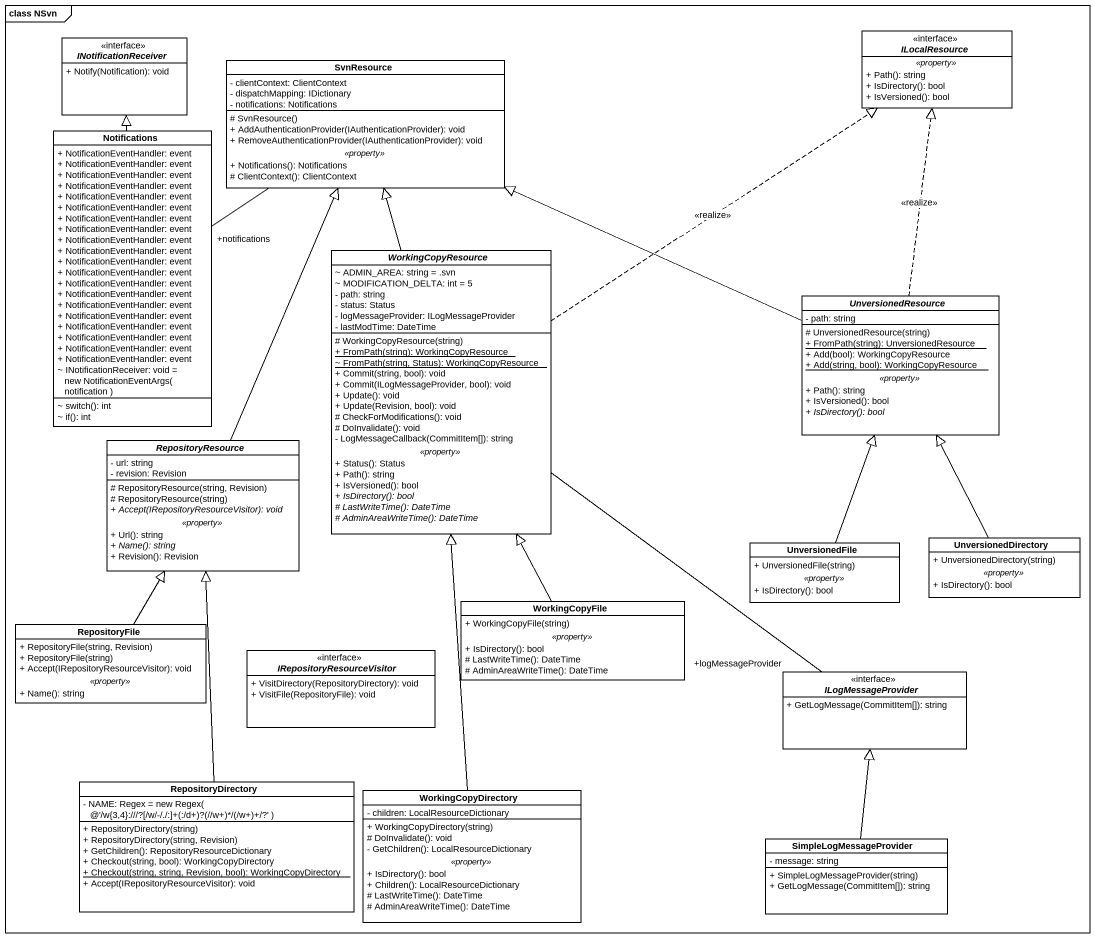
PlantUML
@startuml
mainframe class NSvn
hide circle
hide empty members
skinparam classAttributeIconSize 0
interface ILocalResource <<interface>> {
  .. <<property>> ..
  + Path(): string
  + IsDirectory(): bool
  + IsVersioned(): bool
}
interface INotificationReceiver <<interface>> {
  + Notify(Notification): void
}
class SvnResource {
  - clientContext: ClientContext
  - dispatchMapping: IDictionary
  - notifications: Notifications
  --
  # SvnResource()
  + AddAuthenticationProvider(IAuthenticationProvider): void
  + RemoveAuthenticationProvider(IAuthenticationProvider): void
  .. <<property>> ..
  + Notifications(): Notifications
  # ClientContext(): ClientContext
}
class Notifications {
  + NotificationEventHandler: event
  + NotificationEventHandler: event
  + NotificationEventHandler: event
  + NotificationEventHandler: event
  + NotificationEventHandler: event
  + NotificationEventHandler: event
  + NotificationEventHandler: event
  + NotificationEventHandler: event
  + NotificationEventHandler: event
  + NotificationEventHandler: event
  + NotificationEventHandler: event
  + NotificationEventHandler: event
  + NotificationEventHandler: event
  + NotificationEventHandler: event
  + NotificationEventHandler: event
  + NotificationEventHandler: event
  + NotificationEventHandler: event
  + NotificationEventHandler: event
  + NotificationEventHandler: event
  + NotificationEventHandler: event
  {field} ~ INotificationReceiver: void = new NotificationEventArgs( notification )
  ~ switch(): int
  ~ if(): int
}
abstract class WorkingCopyResource {
  ~ ADMIN_AREA: string = .svn
  ~ MODIFICATION_DELTA: int = 5
  - path: string
  - status: Status
  - logMessageProvider: ILogMessageProvider
  - lastModTime: DateTime
  --
  # WorkingCopyResource(string)
  {static} + FromPath(string): WorkingCopyResource
  {static} ~ FromPath(string, Status): WorkingCopyResource
  + Commit(string, bool): void
  + Commit(ILogMessageProvider, bool): void
  + Update(): void
  + Update(Revision, bool): void
  # CheckForModifications(): void
  # DoInvalidate(): void
  - LogMessageCallback(CommitItem[]): string
  .. <<property>> ..
  + Status(): Status
  + Path(): string
  + IsVersioned(): bool
  {abstract} + IsDirectory(): bool
  {abstract} # LastWriteTime(): DateTime
  {abstract} # AdminAreaWriteTime(): DateTime
}
abstract class UnversionedResource {
  - path: string
  --
  # UnversionedResource(string)
  {static} + FromPath(string): UnversionedResource
  + Add(bool): WorkingCopyResource
  {static} + Add(string, bool): WorkingCopyResource
  .. <<property>> ..
  + Path(): string
  + IsVersioned(): bool
  {abstract} + IsDirectory(): bool
}
abstract class RepositoryResource {
  - url: string
  - revision: Revision
  --
  # RepositoryResource(string, Revision)
  # RepositoryResource(string)
  {abstract} + Accept(IRepositoryResourceVisitor): void
  .. <<property>> ..
  + Url(): string
  {abstract} + Name(): string
  + Revision(): Revision
}
class UnversionedFile {
  + UnversionedFile(string)
  .. <<property>> ..
  + IsDirectory(): bool
}
class UnversionedDirectory {
  + UnversionedDirectory(string)
  .. <<property>> ..
  + IsDirectory(): bool
}
class WorkingCopyFile {
  + WorkingCopyFile(string)
  .. <<property>> ..
  + IsDirectory(): bool
  # LastWriteTime(): DateTime
  # AdminAreaWriteTime(): DateTime
}
class RepositoryFile {
  + RepositoryFile(string, Revision)
  + RepositoryFile(string)
  + Accept(IRepositoryResourceVisitor): void
  .. <<property>> ..
  + Name(): string
}
interface IRepositoryResourceVisitor <<interface>> {
  + VisitDirectory(RepositoryDirectory): void
  + VisitFile(RepositoryFile): void
}
interface ILogMessageProvider <<interface>> {
  + GetLogMessage(CommitItem[]): string
}
class RepositoryDirectory {
  {field} - NAME: Regex = new Regex( @'/w{3,4}:~///?[/w/-/./:]+(:/d+)?(~//w+)*/(/w+)+/?' )
  + RepositoryDirectory(string)
  + RepositoryDirectory(string, Revision)
  + GetChildren(): RepositoryResourceDictionary
  + Checkout(string, bool): WorkingCopyDirectory
  {static} + Checkout(string, string, Revision, bool): WorkingCopyDirectory
  + Accept(IRepositoryResourceVisitor): void
}
class WorkingCopyDirectory {
  - children: LocalResourceDictionary
  --
  + WorkingCopyDirectory(string)
  # DoInvalidate(): void
  - GetChildren(): LocalResourceDictionary
  .. <<property>> ..
  + IsDirectory(): bool
  + Children(): LocalResourceDictionary
  # LastWriteTime(): DateTime
  # AdminAreaWriteTime(): DateTime
}
class SimpleLogMessageProvider {
  - message: string
  + SimpleLogMessageProvider(string)
  + GetLogMessage(CommitItem[]): string
}
SvnResource -- "+notifications" Notifications
Notifications -up-|> INotificationReceiver
WorkingCopyResource .up.|> ILocalResource : <<realize>>
WorkingCopyResource -up-|> SvnResource
WorkingCopyResource -- "+logMessageProvider" ILogMessageProvider
UnversionedResource .up.|> ILocalResource : <<realize>>
UnversionedResource -left-|> SvnResource
RepositoryResource -up-|> SvnResource
UnversionedFile -up-|> UnversionedResource
UnversionedDirectory -up-|> UnversionedResource
WorkingCopyFile -up-|> WorkingCopyResource
RepositoryFile -up-|> RepositoryResource
RepositoryDirectory -up-|> RepositoryResource
WorkingCopyDirectory -up-|> WorkingCopyResource
SimpleLogMessageProvider -up-|> ILogMessageProvider
@enduml
